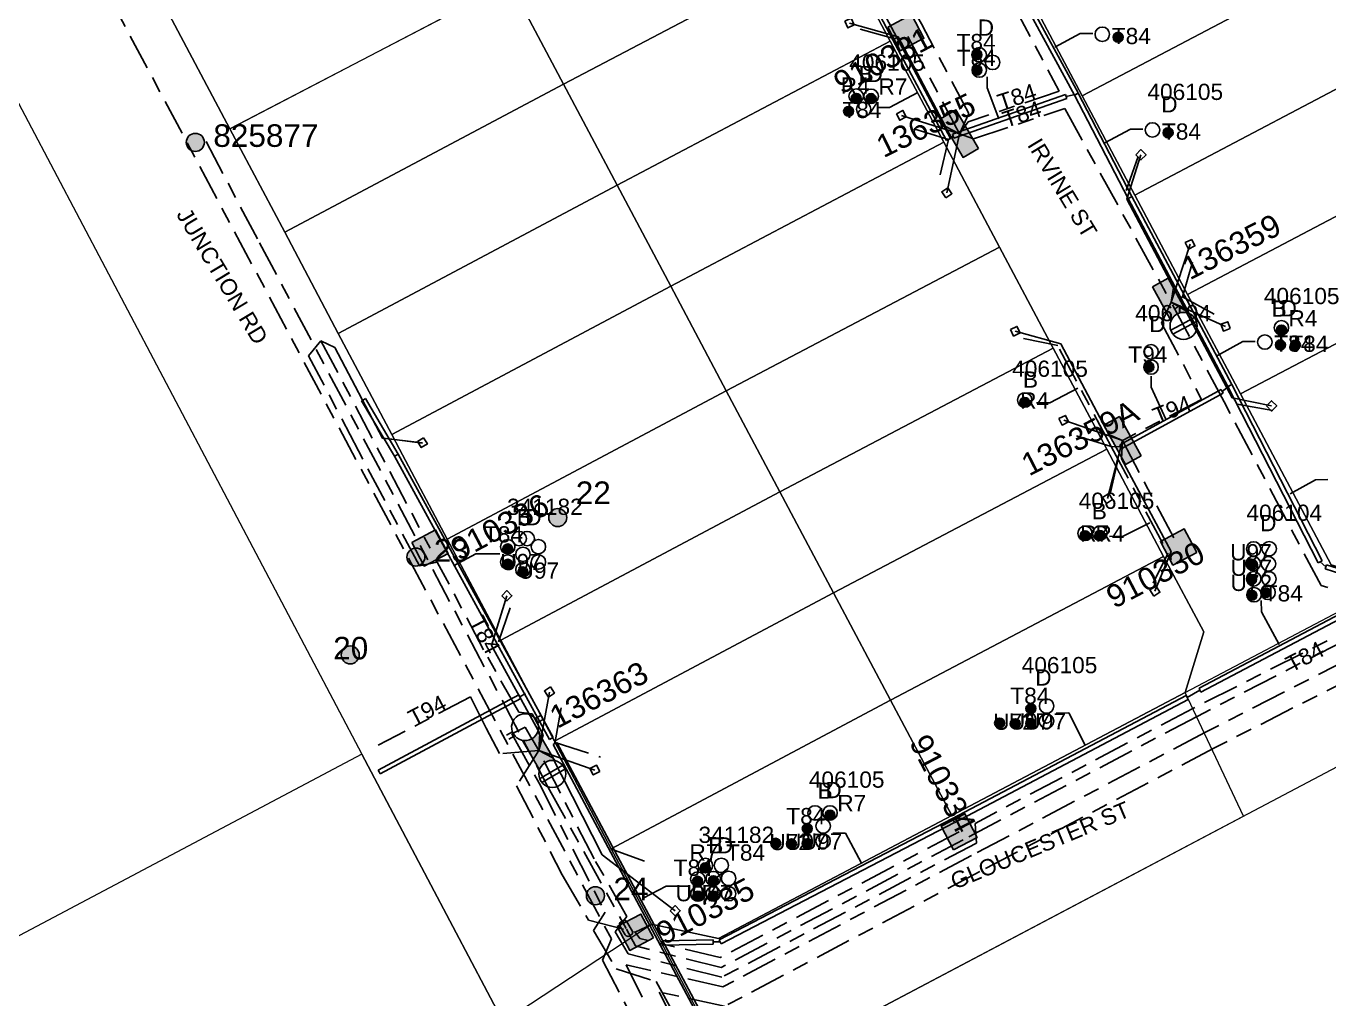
# Model space of a CAD drawing. Header units: metres. Extents: x 303173 to 305738, y 6269065 to 6269981.
# Drawn here: x 303314.6 to 303459, y 6269384 to 6269491.8 of the extents above; entities that cross this region are included whole.
import ezdxf
from ezdxf.enums import TextEntityAlignment as Align

# ---------------------------------------------------------------- set-up
doc = ezdxf.new("R2010")
doc.units = ezdxf.units.M
doc.linetypes.add('Cable Exist UG', pattern=[8.2, 4, -1.2, 1.8, -1.2])
doc.layers.add('Cadastre Land Parcels_SP_EXT', color=7, linetype='Continuous', lineweight=5, transparency=0.7)
doc.layers.add('Cadastre Roads_SP_EXT', color=7, linetype='Continuous', lineweight=5, transparency=0.7)
for name, color, linetype in [('Duct_SP_EXT', 7, 'Continuous'), ('Equip_HV_EXT', 7, 'Continuous'), ('Equip_LV_EXT', 7, 'Continuous'), ('Mains_HV_EXT', 7, 'Continuous'), ('Mains_LV_EXT', 7, 'Continuous'), ('Mains_LV_SL_EXT', 7, 'Continuous'), ('Services_SP_EXT', 7, 'Continuous'), ('SupportsOH_SP_TR_HV_LV_SL_EXT', 7, 'Continuous'), ('SupportsUG_SP_LV_EXT', 7, 'Continuous'), ('SupportsUG_SP_LV_SL_EXT', 7, 'Continuous'), ('Trench_SP_EXT', 7, 'Continuous')]:
    doc.layers.add(name, color=color, linetype=linetype)
doc.layers.add('Features_HIDE', color=7, linetype='Continuous', plot=False)
doc.styles.add('COLUMN_LABEL', font='arial.ttf')
doc.styles.add('iecARIAL', font='arial.ttf', dxfattribs={"height": 2})
doc.styles.add('POLE_LABEL', font='arial.ttf')
doc.styles.get("Standard").update_dxf_attribs({"font": 'arial.ttf'})

# ---------------------------------------------------------------- blocks, each defined once
blk = doc.blocks.new('COLUMN_EXT')
blk.add_hatch(color=256).paths.add_polyline_path([(-1.49, 1.48), (-1.49, -1.49), (1.48, -1.49), (1.48, 1.48)])
blk.add_lwpolyline([(-1.49, -1.49), (1.48, -1.49), (1.48, 1.48), (-1.49, 1.48)], close=True)
for tag, height, style, flags, p in [('ASSET_NUM', 2.5, 'COLUMN_LABEL', 8, (2, 2)), ('STRUCTURE_PLANT_NUMBER', 0.2, 'POLE_LABEL', 9, (1.81, 0.03)), ('STREET_CODE', 0.2, 'COLUMN_LABEL', 9, (1.81, -0.2))]:
    blk.add_attdef(tag, text='', height=height, dxfattribs=dict(style=style, flags=flags)).set_placement(p, align=Align.MIDDLE_LEFT)
at = {"flags": 9}
for tag, p in [('COLUMN_TYPE', (1.81, -0.4)), ('OWNED_BY', (1.81, -0.6)), ('STATE', (1.81, -0.8)), ('USAGE', (1.81, -1)), ('LEGEND', (1.81, -1.2)), ('LOCATION', (1.81, -1.4)), ('STREETNAME', (1.81, -1.6)), ('SUBURB', (1.81, -1.8)), ('NOTES', (1.81, -2))]:
    blk.add_attdef(tag, text='', height=0.2, dxfattribs=at).set_placement(p, align=Align.MIDDLE_LEFT)
at = {"flags": 1}
blk.add_attdef('Z', (1.81, -2.35), '', height=0.2, dxfattribs=at)
blk = doc.blocks.new('PILLAR_EXT')
blk.add_hatch(color=256).paths.add_polyline_path([(-2.475, 0.99), (-2.475, -0.99), (2.475, -0.99), (2.475, 0.99)])
blk.add_lwpolyline([(-2.475, -0.99), (2.475, -0.99), (2.475, 0.99), (-2.475, 0.99)], close=True)
at = {"style": 'iecARIAL', "flags": 8}
blk.add_attdef('ASSET_NUM', (1.5, 3.5), '', height=2.5, dxfattribs=at)
for tag, p, flags in [('OWNED_BY', (0, -0.2), 9), ('STATE', (0, -0.4), 9), ('SUPPORT_TYPE', (0, -0.6), 9), ('USAGE', (0, -0.8), 9), ('LEGEND', (0, -1), 9), ('LOCATION', (0, -1.2), 9), ('NOTES', (0, -1.4), 9), ('PARENT', (0, -1.6), 9), ('STREETNAME', (0, -1.8), 9), ('SUBURB', (0, -2), 1)]:
    blk.add_attdef(tag, p, '', height=0.2, dxfattribs=dict(flags=flags))
blk = doc.blocks.new('DUCT_EXT')
blk.add_circle((0, 0.8), 0.8)
at = {"flags": 1}
blk.add_attdef('Z', (0, 0), '', height=0.2, dxfattribs=at)
at = {"flags": 9}
for tag, p in [('DUCT_CODE', (0, 0)), ('XSECT_TYPE', (0, -0.2)), ('STATE', (0, -0.6)), ('FB_REFERENCE', (0, -0.4)), ('NOTES', (0, -0.8))]:
    blk.add_attdef(tag, text='', height=0.2, dxfattribs=at).set_placement(p, align=Align.MIDDLE_LEFT)
blk = doc.blocks.new('CCP_EXT')
at = {"flags": 9}
for tag, p in [('LEGEND', (0, -1.4)), ('STATE', (0, -1.8)), ('LIFE_SUPPORT', (0, -1.6)), ('NOTES', (0, -2))]:
    blk.add_attdef(tag, text='', height=0.2, dxfattribs=at).set_placement(p, align=Align.MIDDLE_LEFT)
blk.add_wipeout([(0, 0.57), (0.57, 0), (0, -0.57), (-0.57, 0)])
blk.add_lwpolyline([(-0.57, 0), (0, 0.57), (0.57, 0), (0, -0.57), (-0.57, 0)])
at = {"flags": 1}
blk.add_attdef('Z', (0, 0), '', height=0.2, dxfattribs=at)
at = {"flags": 9}
for tag, p in [('CCP_TYPE', (0, 0)), ('CONSTRUCTED_VOLTAGE', (0, -0.2)), ('OPERATING_VOLTAGE', (0, -0.6)), ('ORIENTATION', (0, -0.8)), ('OWNED_BY', (0, -1)), ('NO_PHASES', (0, -0.4)), ('USAGE', (0, -1.2))]:
    blk.add_attdef(tag, text='', height=0.2, dxfattribs=at).set_placement(p, align=Align.MIDDLE_LEFT)
blk = doc.blocks.new('HV_STJ_EXT')
h = blk.add_hatch(color=256)
edge = h.paths.add_edge_path()
edge.add_ellipse((-0.59, 0.13), major_axis=(0.226, 0.226), ratio=1, start_angle=45, end_angle=135)
edge.add_line((-0.91, 0.13), (-0.91, -0.13))
edge.add_ellipse((-0.59, -0.13), major_axis=(0.226, 0.226), ratio=1, start_angle=135, end_angle=225)
edge.add_line((-0.59, -0.45), (0.59, -0.45))
edge.add_ellipse((0.59, -0.13), major_axis=(-0.226, 0.226), ratio=1, start_angle=135, end_angle=225)
edge.add_line((0.91, -0.13), (0.91, 0.13))
edge.add_ellipse((0.59, 0.13), major_axis=(-0.226, 0.226), ratio=1, start_angle=225, end_angle=315)
edge.add_line((0.59, 0.45), (-0.59, 0.45))
blk.add_lwpolyline([(-0.91, 0.13), (-0.91, -0.13, 0.414214), (-0.59, -0.45), (0.59, -0.45, 0.414214), (0.91, -0.13), (0.91, 0.13, 0.414214), (0.59, 0.45), (-0.59, 0.45, 0.414214)], format="xyb", close=True)
for tag, flags, p in [('ORIENTATION', 9, (1.5, 0)), ('Z', 1, (1.5, -0.8)), ('USAGE', 9, (1.5, -0.2)), ('LEGEND', 9, (1.5, -0.4)), ('NOTES', 9, (1.5, -0.6))]:
    blk.add_attdef(tag, text='', height=0.2, dxfattribs=dict(flags=flags)).set_placement(p, align=Align.MIDDLE_LEFT)
blk = doc.blocks.new('LV_UG_LINKS_CLOSED_EXT')
blk.add_wipeout([(-1.06, 1.06), (-1.18, 0.92), (-1.29, 0.76), (-1.37, 0.59), (-1.43, 0.42), (-1.48, 0.23), (-1.49, 0.05), (-1.49, -0.14), (-1.46, -0.33), (-1.41, -0.51), (-1.33, -0.68), (-1.24, -0.84), (-1.12, -0.99), (-0.99, -1.12), (-0.84, -1.24), (-0.68, -1.33), (-0.51, -1.41), (-0.33, -1.46), (-0.14, -1.49), (0.05, -1.49), (0.23, -1.48), (0.42, -1.43), (0.59, -1.37), (0.76, -1.29), (0.92, -1.18), (1.06, -1.06), (1.18, -0.92), (1.29, -0.76), (1.37, -0.59), (1.43, -0.42), (1.48, -0.23), (1.49, -0.05), (1.49, 0.14), (1.46, 0.33), (1.41, 0.51), (1.33, 0.68), (1.24, 0.84), (1.12, 0.99), (0.99, 1.12), (0.84, 1.24), (0.68, 1.33), (0.51, 1.41), (0.33, 1.46), (0.14, 1.49), (-0.05, 1.49), (-0.23, 1.48), (-0.42, 1.43), (-0.59, 1.37), (-0.76, 1.29), (-0.92, 1.18)])
for p, q in [((-0.25, -1.48), (-0.25, 1.48)), ((0.25, -1.48), (0.25, 1.48))]:
    blk.add_line(p, q)
blk.add_circle((0, 0), 1.5)
at = {"flags": 9}
for tag, p in [('ACTUAL_STATUS', (0, 0)), ('CONSTRUCTED_VOLTAGE', (0, -0.2)), ('OPERATING_VOLTAGE', (0, -0.6)), ('ORIENTATION', (0, -0.8)), ('STATE', (0, -1)), ('SWITCH_TYPE', (0, -1.2)), ('NO_PHASES', (0, -0.4)), ('USAGE', (0, -1.4)), ('NOTES', (0, -1.6))]:
    blk.add_attdef(tag, text='', height=0.2, dxfattribs=at).set_placement(p, align=Align.MIDDLE_LEFT)
at = {"flags": 1}
blk.add_attdef('Z', (0, 0), '', height=0.2, dxfattribs=at)
blk = doc.blocks.new('LV_UG_LINKS_OPEN_EXT')
for p, q in [((-0.25, 1.47), (-0.25, 2.22)), ((0.25, 1.47), (0.25, 2.22)), ((-0.25, -1.47), (-0.25, -2.22)), ((0.25, -1.47), (0.25, -2.22))]:
    blk.add_line(p, q)
at = {"flags": 9}
for tag, p in [('ACTUAL_STATUS', (0, 0)), ('CONSTRUCTED_VOLTAGE', (0, -0.2)), ('OPERATING_VOLTAGE', (0, -0.6)), ('ORIENTATION', (0, -0.8)), ('STATE', (0, -1)), ('SWITCH_TYPE', (0, -1.2)), ('NO_PHASES', (0, -0.4)), ('USAGE', (0, -1.4)), ('NOTES', (0, -1.6))]:
    blk.add_attdef(tag, text='', height=0.2, dxfattribs=at).set_placement(p, align=Align.MIDDLE_LEFT)
at = {"flags": 1}
blk.add_attdef('Z', (0, 0), '', height=0.2, dxfattribs=at)
blk.add_wipeout([(-0.25, 1.47), (-0.43, 1.43), (-0.61, 1.36), (-0.77, 1.28), (-0.93, 1.17), (-1.07, 1.05), (-1.19, 0.9), (-1.29, 0.75), (-1.38, 0.58), (-1.44, 0.4), (-1.48, 0.22), (-1.49, 0.03), (-1.49, -0.16), (-1.45, -0.34), (-1.4, -0.52), (-1.32, -0.69), (-1.23, -0.85), (-1.11, -1), (-0.98, -1.13), (-0.83, -1.24), (-0.66, -1.34), (-0.49, -1.41), (-0.31, -1.46), (-0.13, -1.49), (0.06, -1.49), (0.25, -1.47), (0.43, -1.43), (0.61, -1.36), (0.77, -1.28), (0.93, -1.17), (1.07, -1.05), (1.19, -0.9), (1.29, -0.75), (1.38, -0.58), (1.44, -0.4), (1.48, -0.22), (1.49, -0.03), (1.49, 0.16), (1.45, 0.34), (1.4, 0.52), (1.32, 0.69), (1.23, 0.85), (1.11, 1), (0.98, 1.13), (0.83, 1.24), (0.66, 1.34), (0.49, 1.41), (0.31, 1.46), (0.13, 1.49), (-0.06, 1.49)])
blk.add_lwpolyline([(0, -1.49, 1), (0, 1.49, 1)], format="xyb", close=True)
blk = doc.blocks.new('CABLE_LARGE_EXT')
h = blk.add_hatch(color=256)
edge = h.paths.add_edge_path()
edge.add_arc((0, 0.55), 0.55, 0, 360)
blk.add_circle((0, 0.55), 0.55)
at = {"flags": 1}
blk.add_attdef('Z', (0, 0), '', height=0.2, dxfattribs=at)
at = {"flags": 9}
for tag, p in [('COND_CODE', (0, 0)), ('STATE', (0, -0.4)), ('XSECT_SIZE', (0, -0.6)), ('FB_REFERENCE', (0, -0.2)), ('NOTES', (0, -0.8))]:
    blk.add_attdef(tag, text='', height=0.2, dxfattribs=at).set_placement(p, align=Align.MIDDLE_LEFT)
blk = doc.blocks.new('POLE_EXT')
blk.add_hatch(color=256).paths.add_polyline_path([(-1, 0, 1), (1, 0, 1)])
blk.add_lwpolyline([(-1, 0, 1), (1, 0, 1)], format="xyb", close=True)
for tag, height, flags, p in [('pNumber', 2.5, 8, (-17.84, 2.07)), ('OWNED_BY', 0.2, 9, (1.35, -0.4)), ('SPECIAL_USE', 0.2, 9, (1.35, -0.8)), ('STATE', 0.2, 9, (1.35, -1)), ('cLV', 0.2, 9, (1.35, -1.4)), ('PARENT', 0.2, 9, (1.35, -0.6)), ('USAGE', 0.2, 9, (1.35, -1.2)), ('hDepth', 0.2, 9, (1.35, -1.6)), ('hDia', 0.2, 9, (1.35, -1.8)), ('cHV', 0.2, 9, (1.35, -2)), ('LBRACKET', 0.2, 9, (1.35, -2.2)), ('LExisting', 0.2, 9, (1.35, -2.4)), ('LANTNUMBER', 0.2, 9, (1.35, -2.6)), ('LOther', 0.2, 9, (1.35, -2.8)), ('cLinedev', 0.2, 9, (1.35, -3.4)), ('pExisting', 0.2, 9, (1.35, -3.8)), ('pFooting', 0.2, 9, (1.35, -4.4)), ('LRemove', 0.2, 9, (1.35, -3)), ('LEGEND', 0.2, 9, (1.35, -3.2)), ('LOCATION', 0.2, 9, (1.35, -3.6)), ('PFNUMBER', 0.2, 9, (1.35, -4)), ('NEWPFNUMBER', 0.2, 9, (1.35, -4.2)), ('pNew', 0.2, 9, (1.35, -4.6)), ('pRelocate', 0.2, 9, (1.35, -5)), ('pRemove', 0.2, 9, (1.35, -5.2)), ('pReplace', 0.2, 9, (1.35, -5.4)), ('pStay', 0.2, 9, (1.35, -5.6)), ('pType', 0.2, 9, (1.35, -5.8)), ('cspan', 0.2, 9, (1.35, -6)), ('STREETNAME', 0.2, 9, (1.35, -6.2)), ('SUBURB', 0.2, 9, (1.35, -6.4)), ('OPERATED_BY', 0.2, 9, (1.36, -7.01)), ('NOTES', 0.2, 9, (1.35, -6.6)), ('MAINTAINED_BY', 0.2, 9, (1.36, -6.81))]:
    blk.add_attdef(tag, text='', height=height, dxfattribs=dict(flags=flags)).set_placement(p, align=Align.MIDDLE_LEFT)
at = {"style": 'POLE_LABEL'}
for tag, height, flags, p in [('ASSET_NUM', 2.5, 8, (2, 2)), ('STRUCTURE_PLANT_NUMBER', 0.2, 9, (1.35, 0.03)), ('STREET_CODE', 0.2, 9, (1.35, -0.2))]:
    blk.add_attdef(tag, text='', height=height, dxfattribs=dict(at, flags=flags)).set_placement(p, align=Align.MIDDLE_LEFT)
at = {"flags": 1}
blk.add_attdef('Z', (1.35, -7.33), '', height=0.2, dxfattribs=at)

msp = doc.modelspace()

# ---------------------------------------------------------------- linework, layer by layer
at = {"layer": 'Cadastre Land Parcels_SP_EXT', "linetype": 'Continuous'}
for points in [[(303376.03, 6269500.71), (303357.28, 6269535.79), (303318.58, 6269515.47), (303337.2, 6269480.41), (303376.03, 6269500.71)], [(303404.47, 6269501.31), (303398.52, 6269512.52), (303376.03, 6269500.71), (303368.22, 6269496.62), (303374.18, 6269485.37), (303404.47, 6269501.31)], [(303462.84, 6269500.5), (303457, 6269511.52), (303425.83, 6269495.11), (303431.68, 6269484.09), (303462.84, 6269500.5)], [(303410.41, 6269490.12), (303404.47, 6269501.31), (303374.18, 6269485.37), (303380.13, 6269474.18), (303410.41, 6269490.12)], [(303468.69, 6269489.48), (303462.84, 6269500.5), (303431.68, 6269484.09), (303437.53, 6269473.07), (303468.69, 6269489.48)], [(303374.18, 6269485.37), (303368.22, 6269496.62), (303337.2, 6269480.41), (303343.27, 6269468.95), (303374.18, 6269485.37)], [(303416.35, 6269478.93), (303410.41, 6269490.12), (303380.13, 6269474.18), (303386.07, 6269462.99), (303416.35, 6269478.93)], [(303474.54, 6269478.47), (303468.69, 6269489.48), (303437.53, 6269473.07), (303443.38, 6269462.06), (303474.54, 6269478.47)], [(303380.13, 6269474.18), (303374.18, 6269485.37), (303343.27, 6269468.95), (303349.2, 6269457.75), (303380.13, 6269474.18)], [(303422.52, 6269467.31), (303416.35, 6269478.93), (303386.07, 6269462.99), (303392.23, 6269451.36), (303422.52, 6269467.31)], [(303463.31, 6269458.45), (303474.7, 6269464.45), (303480.39, 6269467.45), (303474.54, 6269478.47), (303443.38, 6269462.06), (303449.23, 6269451.04), (303463.31, 6269458.45)], [(303386.07, 6269462.99), (303380.13, 6269474.18), (303349.2, 6269457.75), (303355.13, 6269446.55), (303386.07, 6269462.99)], [(303428.46, 6269456.11), (303422.52, 6269467.31), (303392.23, 6269451.36), (303398.18, 6269440.17), (303428.46, 6269456.11)], [(303392.23, 6269451.36), (303386.07, 6269462.99), (303355.13, 6269446.55), (303356, 6269444.92), (303361.3, 6269434.92), (303392.23, 6269451.36)], [(303475.71, 6269435.1), (303463.31, 6269458.45), (303449.23, 6269451.04), (303459.29, 6269432.09), (303466.05, 6269430.01), (303475.71, 6269435.1)], [(303434.41, 6269444.92), (303428.46, 6269456.11), (303398.18, 6269440.17), (303404.12, 6269428.97), (303434.41, 6269444.92)], [(303398.18, 6269440.17), (303392.23, 6269451.36), (303361.3, 6269434.92), (303367.24, 6269423.72), (303398.18, 6269440.17)], [(303440.72, 6269433.02), (303434.41, 6269444.92), (303404.12, 6269428.97), (303410.44, 6269417.08), (303440.72, 6269433.02)], [(303404.12, 6269428.97), (303398.18, 6269440.17), (303367.24, 6269423.72), (303373.17, 6269412.53), (303404.12, 6269428.97)], [(303443.09, 6269417.92), (303445.17, 6269424.65), (303440.72, 6269433.02), (303410.44, 6269417.08), (303417.22, 6269404.3), (303443.09, 6269417.92)], [(303410.44, 6269417.08), (303404.12, 6269428.97), (303373.17, 6269412.53), (303374.62, 6269409.8), (303379.48, 6269400.62), (303410.44, 6269417.08)], [(303514.71, 6269362.5), (303483.05, 6269421.89), (303393.33, 6269374.52), (303411.63, 6269339.98), (303437.97, 6269322.4), (303514.71, 6269362.5)], [(303417.22, 6269404.3), (303410.44, 6269417.08), (303379.48, 6269400.62), (303383.92, 6269392.25), (303391.35, 6269390.67), (303417.22, 6269404.3)], [(303210.63, 6269243.6), (303243.04, 6269260.72), (303315.01, 6269298.85), (303390.1, 6269338.61), (303351.81, 6269411.1), (303172.69, 6269316.26), (303180.37, 6269301.52), (303210.63, 6269243.6)]]:
    msp.add_lwpolyline(points, close=True, dxfattribs=at)
at = {"layer": 'Duct_SP_EXT'}
for p, q in [((303425.09, 6269494.72), (303430.83, 6269484.17)), ((303425.51, 6269494.95), (303431.25, 6269484.4)), ((303410.71, 6269490.3), (303410.92, 6269490.41)), ((303410.71, 6269490.3), (303410.92, 6269490.41)), ((303411.14, 6269490.53), (303410.92, 6269490.41)), ((303411.14, 6269490.53), (303410.92, 6269490.41)), ((303431.25, 6269484.4), (303431.04, 6269484.28)), ((303431.25, 6269484.39), (303431.04, 6269484.28)), ((303417.3, 6269479.84), (303429.84, 6269484.22)), ((303417.46, 6269479.39), (303430, 6269483.77)), ((303429.84, 6269484.22), (303429.92, 6269483.99)), ((303430, 6269483.77), (303429.92, 6269483.99)), ((303430.83, 6269484.17), (303431.04, 6269484.28)), ((303430.83, 6269484.17), (303431.04, 6269484.28)), ((303430.83, 6269484.17), (303436.78, 6269472.7)), ((303416.65, 6269479.11), (303416.86, 6269479.22)), ((303417.07, 6269479.34), (303416.86, 6269479.22)), ((303417.3, 6269479.84), (303417.38, 6269479.61)), ((303417.46, 6269479.39), (303417.38, 6269479.61)), ((303436.78, 6269472.7), (303436.99, 6269472.81)), ((303437.2, 6269472.92), (303436.99, 6269472.81)), ((303442.61, 6269461.7), (303442.82, 6269461.81)), ((303442.61, 6269461.7), (303442.82, 6269461.81)), ((303443.03, 6269461.93), (303442.82, 6269461.81)), ((303443.03, 6269461.93), (303442.82, 6269461.81)), ((303435.85, 6269445.39), (303447.08, 6269451.54)), ((303447.08, 6269451.54), (303447.2, 6269451.32)), ((303447.31, 6269451.11), (303447.2, 6269451.32)), ((303447.85, 6269451.85), (303448.06, 6269451.97)), ((303447.85, 6269451.86), (303448.06, 6269451.97)), ((303448.27, 6269452.08), (303448.06, 6269451.97)), ((303448.27, 6269452.07), (303448.06, 6269451.97)), ((303351.79, 6269450.27), (303352, 6269450.39)), ((303355.44, 6269444.13), (303351.79, 6269450.27)), ((303352.21, 6269450.52), (303352, 6269450.39)), ((303355.86, 6269444.37), (303352.21, 6269450.52)), ((303436.08, 6269444.97), (303447.31, 6269451.11)), ((303435.85, 6269445.39), (303435.96, 6269445.18)), ((303355.44, 6269444.13), (303355.65, 6269444.25)), ((303355.86, 6269444.37), (303355.65, 6269444.25)), ((303436.08, 6269444.97), (303435.96, 6269445.18)), ((303457.87, 6269432.31), (303458.09, 6269432.42)), ((303458.3, 6269432.53), (303458.09, 6269432.42)), ((303458.63, 6269431.63), (303458.7, 6269431.86)), ((303458.63, 6269431.63), (303465.01, 6269429.62)), ((303458.77, 6269432.09), (303458.7, 6269431.86)), ((303458.77, 6269432.09), (303465.16, 6269430.08)), ((303444.64, 6269418.41), (303463.6, 6269428.41)), ((303444.86, 6269417.98), (303463.82, 6269427.99)), ((303444.64, 6269418.41), (303444.75, 6269418.19)), ((303444.86, 6269417.98), (303444.75, 6269418.19)), ((303369.23, 6269417.68), (303369.34, 6269417.47)), ((303369.45, 6269417.26), (303369.34, 6269417.47)), ((303443.22, 6269417.6), (303417.32, 6269403.95)), ((303443.45, 6269417.17), (303417.55, 6269403.53)), ((303443.22, 6269417.6), (303443.34, 6269417.39)), ((303443.45, 6269417.17), (303443.34, 6269417.39)), ((303353.63, 6269409.34), (303353.75, 6269409.13)), ((303353.86, 6269408.92), (303353.75, 6269409.13)), ((303417.32, 6269403.96), (303391.45, 6269390.5)), ((303417.54, 6269403.53), (303391.67, 6269390.07)), ((303417.32, 6269403.96), (303417.43, 6269403.74)), ((303417.32, 6269403.95), (303417.43, 6269403.74)), ((303417.55, 6269403.53), (303417.43, 6269403.74)), ((303417.54, 6269403.53), (303417.43, 6269403.74)), ((303390.76, 6269390.53), (303385.12, 6269390.42)), ((303390.76, 6269390.53), (303390.77, 6269390.29)), ((303391.45, 6269390.5), (303391.56, 6269390.29)), ((303385.12, 6269390.42), (303385.13, 6269390.18)), ((303385.13, 6269389.94), (303385.13, 6269390.18)), ((303390.77, 6269390.05), (303385.13, 6269389.94)), ((303390.77, 6269390.05), (303390.77, 6269390.29)), ((303391.67, 6269390.07), (303391.56, 6269390.29))]:
    msp.add_line(p, q, dxfattribs=at)
for points in [[(303432.86, 6269490.98), (303431.47, 6269490.97), (303428.64, 6269489.46)], [(303421.16, 6269486.18), (303421.16, 6269484.97), (303422.44, 6269481.51)], [(303408.93, 6269482.79), (303410.33, 6269482.8), (303413.47, 6269484.45)], [(303438.42, 6269480.38), (303437.03, 6269480.37), (303434.2, 6269478.86)], [(303450.88, 6269456.85), (303449.5, 6269456.84), (303446.69, 6269455.31)], [(303439.35, 6269452.99), (303439.35, 6269451.79), (303440.98, 6269448.23)], [(303426.63, 6269450.04), (303428.1, 6269450.05), (303431.22, 6269451.68)], [(303458.93, 6269441.56), (303457.55, 6269441.52), (303454.76, 6269439.96)], [(303434.72, 6269435.23), (303436.24, 6269435.25), (303439.2, 6269436.76)], [(303367.11, 6269433.3), (303364.46, 6269433.3), (303361.99, 6269431.98)], [(303451.55, 6269428.15), (303451.58, 6269426.87), (303453.53, 6269423.26)], [(303428.8, 6269415.66), (303430.2, 6269415.68), (303431.98, 6269412.17)], [(303404.03, 6269402.35), (303405.44, 6269402.35), (303407.22, 6269399.02)], [(303392.28, 6269398.35), (303391.23, 6269397.45)], [(303388, 6269396.47), (303385.56, 6269396.46), (303383.03, 6269395.14)]]:
    msp.add_lwpolyline(points, dxfattribs=at)
at = {"layer": 'Mains_LV_EXT', "linetype": 'Cable Exist UG'}
msp.add_lwpolyline([(303418.21, 6269505.23), (303424.05, 6269494.21), (303424.05, 6269494.21), (303429.12, 6269484.58), (303419.03, 6269481.19), (303418.09, 6269479.88)], dxfattribs=at)
at = {"layer": 'Mains_LV_SL_EXT', "linetype": 'Cable Exist UG'}
msp.add_lwpolyline([(303436.15, 6269445.87), (303442.37, 6269434.07)], dxfattribs=at)
at = {"layer": 'Trench_SP_EXT', "linetype": 'Cable Exist UG'}
for points in [[(303429.92, 6269483.99), (303431.04, 6269484.28)], [(303417.38, 6269479.61), (303416.86, 6269479.22)], [(303447.2, 6269451.32), (303448.06, 6269451.97)], [(303434.9, 6269445.22), (303430.23, 6269446.65)], [(303435.96, 6269445.18), (303434.9, 6269445.22)], [(303458.09, 6269432.42), (303458.7, 6269431.86)], [(303443.34, 6269417.39), (303444.75, 6269418.19)], [(303369.34, 6269417.47), (303369.98, 6269417.83)], [(303379.4, 6269400.59), (303383.95, 6269398.96)], [(303382.14, 6269391.36), (303383.95, 6269392.22)], [(303391.56, 6269390.29), (303390.77, 6269390.29)]]:
    msp.add_lwpolyline(points, dxfattribs=at)

# ---------------------------------------------------------------- block references
at = {"layer": 'Duct_SP_EXT'}
for name, p in [('DUCT_EXT', (303433.92, 6269490.1)), ('CABLE_LARGE_EXT', (303435.67, 6269490.02)), ('DUCT_EXT', (303406.63, 6269483.24)), ('DUCT_EXT', (303408.29, 6269483.23)), ('CABLE_LARGE_EXT', (303406.63, 6269483.24)), ('DUCT_EXT', (303407.46, 6269481.79)), ('CABLE_LARGE_EXT', (303408.29, 6269483.23)), ('CABLE_LARGE_EXT', (303405.79, 6269481.81)), ('DUCT_EXT', (303439.48, 6269479.5)), ('CABLE_LARGE_EXT', (303441.22, 6269479.43)), ('DUCT_EXT', (303453.78, 6269457.57)), ('CABLE_LARGE_EXT', (303453.78, 6269457.57)), ('DUCT_EXT', (303451.94, 6269455.98)), ('CABLE_LARGE_EXT', (303453.67, 6269455.92)), ('CABLE_LARGE_EXT', (303455.33, 6269455.91)), ('DUCT_EXT', (303425.32, 6269449.55)), ('CABLE_LARGE_EXT', (303425.32, 6269449.55)), ('DUCT_EXT', (303369.26, 6269434.2)), ('DUCT_EXT', (303370.15, 6269434.2)), ('DUCT_EXT', (303432, 6269434.77)), ('CABLE_LARGE_EXT', (303432, 6269434.77)), ('DUCT_EXT', (303433.64, 6269434.79)), ('CABLE_LARGE_EXT', (303433.64, 6269434.79)), ('DUCT_EXT', (303368, 6269433.3)), ('CABLE_LARGE_EXT', (303368, 6269433.3)), ('DUCT_EXT', (303369.68, 6269432.45)), ('DUCT_EXT', (303371.4, 6269433.3)), ('DUCT_EXT', (303450.7, 6269433.05)), ('DUCT_EXT', (303452.42, 6269433.07)), ('DUCT_EXT', (303368, 6269431.6)), ('CABLE_LARGE_EXT', (303368, 6269431.6)), ('DUCT_EXT', (303371.4, 6269431.6)), ('DUCT_EXT', (303369.68, 6269430.75)), ('CABLE_LARGE_EXT', (303369.68, 6269430.75)), ('CABLE_LARGE_EXT', (303426, 6269415.61)), ('DUCT_EXT', (303427.74, 6269415.63)), ('CABLE_LARGE_EXT', (303422.53, 6269413.99)), ('CABLE_LARGE_EXT', (303424.26, 6269413.93)), ('CABLE_LARGE_EXT', (303425.99, 6269413.95)), ('DUCT_EXT', (303427.73, 6269413.96)), ('DUCT_EXT', (303402.07, 6269403.78)), ('DUCT_EXT', (303403.73, 6269403.79)), ('DUCT_EXT', (303402.97, 6269402.33)), ('CABLE_LARGE_EXT', (303403.73, 6269403.79)), ('CABLE_LARGE_EXT', (303401.21, 6269402.3)), ('DUCT_EXT', (303402.96, 6269400.67)), ('CABLE_LARGE_EXT', (303397.71, 6269400.67)), ('CABLE_LARGE_EXT', (303399.45, 6269400.6)), ('CABLE_LARGE_EXT', (303401.19, 6269400.63)), ('DUCT_EXT', (303389.91, 6269397.96)), ('DUCT_EXT', (303391.68, 6269397.97)), ('DUCT_EXT', (303389.07, 6269396.46)), ('CABLE_LARGE_EXT', (303389.91, 6269397.96)), ('DUCT_EXT', (303390.78, 6269396.5)), ('DUCT_EXT', (303392.49, 6269396.53)), ('DUCT_EXT', (303389.08, 6269394.8)), ('CABLE_LARGE_EXT', (303389.05, 6269396.46)), ('DUCT_EXT', (303390.78, 6269394.81)), ('CABLE_LARGE_EXT', (303390.8, 6269396.53)), ('DUCT_EXT', (303392.49, 6269394.83)), ('CABLE_LARGE_EXT', (303389.08, 6269394.8)), ('CABLE_LARGE_EXT', (303390.78, 6269394.81))]:
    msp.add_blockref(name, p, dxfattribs=at)
for name, p, rotation in [('DUCT_EXT', (303419.47, 6269488.63), 269.9677887860276), ('CABLE_LARGE_EXT', (303419.47, 6269488.63), 269.8191414589851), ('DUCT_EXT', (303419.48, 6269486.93), 269.9677887860276), ('CABLE_LARGE_EXT', (303419.48, 6269486.93), 269.8191414589851), ('DUCT_EXT', (303420.96, 6269487.79), 269.9677887860276), ('DUCT_EXT', (303438.52, 6269455.7), 269.9677887860276), ('DUCT_EXT', (303438.53, 6269454.01), 269.9677887860276), ('CABLE_LARGE_EXT', (303438.53, 6269454.01), 269.8191414589851), ('DUCT_EXT', (303449.85, 6269432.23), 269.9677887860276), ('CABLE_LARGE_EXT', (303449.88, 6269432.18), 269.8191414589851), ('DUCT_EXT', (303451.54, 6269432.2), 269.9677887860276), ('DUCT_EXT', (303449.91, 6269430.54), 269.9677887860276), ('CABLE_LARGE_EXT', (303449.92, 6269430.47), 269.8191414589851), ('DUCT_EXT', (303451.6, 6269430.53), 269.9677887860276), ('DUCT_EXT', (303449.94, 6269428.77), 269.9677887860276), ('CABLE_LARGE_EXT', (303451.48, 6269429), 269.8191414589851), ('DUCT_EXT', (303451.5, 6269429.03), 269.9677887860276), ('CABLE_LARGE_EXT', (303449.95, 6269428.71), 269.8191414589851)]:
    msp.add_blockref(name, p, dxfattribs=dict(at, rotation=rotation))
at = {"layer": 'Equip_HV_EXT', "rotation": 300.2773316854775}
msp.add_blockref('HV_STJ_EXT', (303381.12, 6269391.79), dxfattribs=at)
at = {"layer": 'SupportsOH_SP_TR_HV_LV_SL_EXT'}
ref = msp.add_blockref('POLE_EXT', (303333.36, 6269478.92), dxfattribs=at)
ref.add_attrib('ASSET_NUM', '825877', dxfattribs={"layer": '0', "height": 2.5, "style": 'POLE_LABEL'}).set_placement((303335.36, 6269479.67), align=Align.MIDDLE_LEFT)
ref = msp.add_blockref('POLE_EXT', (303373.54, 6269437.33), dxfattribs=at)
ref.add_attrib('ASSET_NUM', '22', dxfattribs={"layer": '0', "height": 2.5, "style": 'POLE_LABEL'}).set_placement((303375.54, 6269438.08), align=Align.BOTTOM_LEFT)
ref = msp.add_blockref('POLE_EXT', (303357.81, 6269432.94), dxfattribs=at)
ref.add_attrib('ASSET_NUM', '23', dxfattribs={"layer": '0', "height": 2.5, "rotation": 359.9901, "style": 'POLE_LABEL'}).set_placement((303359.81, 6269433.69), align=Align.MIDDLE_LEFT)
ref = msp.add_blockref('POLE_EXT', (303350.53, 6269422.1), dxfattribs=at)
ref.add_attrib('ASSET_NUM', '20', dxfattribs={"layer": '0', "height": 2.5, "rotation": 359.9603, "style": 'POLE_LABEL'}).set_placement((303352.53, 6269422.85), align=Align.MIDDLE_RIGHT)
ref = msp.add_blockref('POLE_EXT', (303377.72, 6269395.41), dxfattribs=at)
ref.add_attrib('ASSET_NUM', '24', dxfattribs={"layer": '0', "height": 2.5, "style": 'POLE_LABEL'}).set_placement((303379.72, 6269396.16), align=Align.MIDDLE_LEFT)
at = {"layer": 'SupportsUG_SP_LV_EXT'}
ref = msp.add_blockref('PILLAR_EXT', (303418.09, 6269479.88), dxfattribs=dict(at, rotation=120.2989133168604))
ref.add_attrib('ASSET_NUM', '136355', dxfattribs={"layer": '0', "height": 2.5, "rotation": 25.9633, "style": 'iecARIAL'}).set_placement((303419.59, 6269483.38), align=Align.MIDDLE_RIGHT)
ref = msp.add_blockref('PILLAR_EXT', (303441.54, 6269461.22), dxfattribs=dict(at, rotation=298.5489132782927))
ref.add_attrib('ASSET_NUM', '136359', dxfattribs={"layer": '0', "height": 2.5, "rotation": 26.9401, "style": 'iecARIAL'}).set_placement((303443.04, 6269464.72), align=Align.MIDDLE_LEFT)
ref = msp.add_blockref('PILLAR_EXT', (303436.15, 6269445.87), dxfattribs=dict(at, rotation=119.0461287490698))
ref.add_attrib('ASSET_NUM', '136359A', dxfattribs={"layer": '0', "height": 2.5, "rotation": 27.2154, "style": 'iecARIAL'}).set_placement((303437.65, 6269449.37), align=Align.MIDDLE_RIGHT)
ref = msp.add_blockref('PILLAR_EXT', (303371.43, 6269411.5), dxfattribs=dict(at, rotation=300.183062025833))
ref.add_attrib('ASSET_NUM', '136363', dxfattribs={"layer": '0', "height": 2.5, "rotation": 27.5806, "style": 'iecARIAL'}).set_placement((303372.93, 6269415), align=Align.MIDDLE_LEFT)
at = {"layer": 'SupportsUG_SP_LV_SL_EXT'}
ref = msp.add_blockref('COLUMN_EXT', (303412.14, 6269491.08), dxfattribs=dict(at, rotation=297.7499242216803))
ref.add_attrib('ASSET_NUM', '910331', dxfattribs={"layer": '0', "height": 2.5, "rotation": 27.7499, "style": 'COLUMN_LABEL'}).set_placement((303414.14, 6269491.83), align=Align.TOP_RIGHT)
ref = msp.add_blockref('COLUMN_EXT', (303359.38, 6269433.95), dxfattribs=dict(at, rotation=297.750275870808))
ref.add_attrib('ASSET_NUM', '910336', dxfattribs={"layer": '0', "height": 2.5, "rotation": 27.7503, "style": 'COLUMN_LABEL'}).set_placement((303361.38, 6269434.7), align=Align.TOP_LEFT)
ref = msp.add_blockref('COLUMN_EXT', (303442.37, 6269434.07), dxfattribs=dict(at, rotation=117.7503978055977))
ref.add_attrib('ASSET_NUM', '910330', dxfattribs={"layer": '0', "height": 2.5, "rotation": 27.7504, "style": 'COLUMN_LABEL'}).set_placement((303444.37, 6269434.82), align=Align.TOP_RIGHT)
ref = msp.add_blockref('COLUMN_EXT', (303418.06, 6269402.5), dxfattribs=dict(at, rotation=27.54091580436885))
ref.add_attrib('ASSET_NUM', '910334', dxfattribs={"layer": '0', "height": 2.5, "rotation": 297.5409, "style": 'COLUMN_LABEL'}).set_placement((303420.06, 6269403.25), align=Align.TOP_RIGHT)
ref = msp.add_blockref('COLUMN_EXT', (303382.14, 6269391.36), dxfattribs=dict(at, rotation=117.7501809601941))
ref.add_attrib('ASSET_NUM', '910335', dxfattribs={"layer": '0', "height": 2.5, "rotation": 27.7502, "style": 'COLUMN_LABEL'}).set_placement((303384.14, 6269392.11), align=Align.TOP_LEFT)

# ---------------------------------------------------------------- texts
at = {"layer": 'Cadastre Roads_SP_EXT'}
for s, rotation, p in [('IRVINE ST', 301.132, (303425.54, 6269478.65)), ('JUNCTION RD', 300.9666, (303331.2, 6269470.93)), ('GLOUCESTER ST', 22.7063, (303417.57, 6269396.07))]:
    msp.add_text(s, height=1.8, rotation=rotation, dxfattribs=at).set_placement(p)
at = {"layer": 'Duct_SP_EXT'}
for s, p in [('D', (303420.1, 6269490.74)), ('T84', (303434.97, 6269489.81)), ('T84', (303417.76, 6269489.14)), ('T84', (303417.78, 6269487.39)), ('406105', (303405.86, 6269486.86)), ('B', (303406.9, 6269485.59)), ('D', (303407.77, 6269485.6)), ('R4', (303404.91, 6269484.32)), ('R7', (303409.1, 6269484.21)), ('406105', (303438.92, 6269483.62)), ('T84', (303405.1, 6269481.61)), ('D', (303440.45, 6269482.24)), ('T84', (303440.53, 6269479.22)), ('406105', (303451.83, 6269460.99)), ('B', (303452.69, 6269459.6)), ('D', (303453.68, 6269459.63)), ('406104', (303437.57, 6269459.09)), ('R4', (303454.56, 6269458.52)), ('D', (303439.12, 6269457.88)), ('T84', (303452.98, 6269455.72)), ('T84', (303454.65, 6269455.69)), ('406105', (303423.93, 6269452.93)), ('B', (303425.12, 6269451.73)), ('R4', (303424.81, 6269449.41)), ('406105', (303431.3, 6269438.29)), ('341182', (303367.92, 6269437.62)), ('B', (303369, 6269436.47)), ('D', (303369.94, 6269436.47)), ('B', (303432.75, 6269437.14)), ('406104', (303449.9, 6269436.96)), ('D', (303451.41, 6269435.81)), ('T84', (303365.36, 6269434.57)), ('R7', (303431.46, 6269434.66)), ('R4', (303433.16, 6269434.65)), ('U97', (303448.09, 6269432.58)), ('U97', (303367.17, 6269431.5)), ('U97', (303369.08, 6269430.55)), ('U97', (303448.14, 6269430.87)), ('U72', (303448.13, 6269429.19)), ('T84', (303451.82, 6269428.03)), ('406105', (303424.98, 6269420.07)), ('D', (303426.48, 6269418.7)), ('T84', (303423.72, 6269416.67)), ('U72', (303421.82, 6269413.8)), ('U97', (303423.56, 6269413.82)), ('U97', (303425.28, 6269413.84)), ('406105', (303401.38, 6269407.38)), ('B', (303402.35, 6269406.15)), ('D', (303403.21, 6269406.22)), ('R7', (303404.53, 6269404.78)), ('T84', (303398.88, 6269403.33)), ('341182', (303389.15, 6269401.26)), ('U72', (303397, 6269400.46)), ('U97', (303398.74, 6269400.49)), ('U97', (303400.48, 6269400.52)), ('R7', (303388.15, 6269399.3)), ('B', (303390.23, 6269400.1)), ('D', (303391.17, 6269400.1)), ('T84', (303392.2, 6269399.29)), ('T84', (303386.39, 6269397.61)), ('U97', (303388.31, 6269394.8))]:
    msp.add_text(s, height=1.8, dxfattribs=at).set_placement(p)
at = {"layer": 'Features_HIDE'}
for s, rotation, p in [('T84', 18.2336, (303422.67, 6269482.43)), ('T84', 18.2336, (303423.23, 6269480.52)), ('T94', 21.9938, (303439.98, 6269447.65)), ('T84', 297.7504, (303363.65, 6269425.83)), ('T84', 27.6112, (303454.87, 6269420.11)), ('T94', 27.639, (303357.57, 6269414.15))]:
    msp.add_text(s, height=1.8, rotation=rotation, dxfattribs=at).set_placement(p)

# ---------------------------------------------------------------- next in the draw order: block references
at = {"layer": 'Services_SP_EXT'}
for p, rotation in [((303405.89, 6269492.14), 339.1277116028661), ((303411.64, 6269481.91), 342.2989135489954), ((303416.68, 6269473.33), 78.29891355524533), ((303443.65, 6269467.62), 251.2415228933911), ((303424.27, 6269457.98), 340.4994410502788), ((303447.58, 6269458.52), 155.2415226774941), ((303429.65, 6269448.11), 341.0461287655224), ((303358.54, 6269445.63), 256.3332739872775), ((303434.5, 6269439.44), 77.04612846031523), ((303439.76, 6269429.18), 76.49944115841289), ((303372.62, 6269417.99), 258.1830619187735), ((303377.65, 6269409.34), 162.1830619106636)]:
    msp.add_blockref('CCP_EXT', p, dxfattribs=dict(at, rotation=rotation))
for p in [(303438.2, 6269477.55), (303452.69, 6269449.71), (303367.9, 6269428.66), (303386.56, 6269393.74)]:
    msp.add_blockref('CCP_EXT', p, dxfattribs=at)

# ---------------------------------------------------------------- next in the draw order: linework, layer by layer
at = {"layer": 'Cadastre Roads_SP_EXT', "linetype": 'Continuous'}
for points in [[(303383.92, 6269392.25), (303379.48, 6269400.62), (303374.62, 6269409.8), (303373.17, 6269412.53), (303367.24, 6269423.72), (303361.3, 6269434.92), (303356, 6269444.92), (303355.13, 6269446.55), (303349.2, 6269457.75), (303343.27, 6269468.95), (303337.2, 6269480.41), (303318.58, 6269515.47), (303294.89, 6269560.17), (303284.69, 6269554.54), (303276.98, 6269550.28), (303280.05, 6269547.14), (303292.84, 6269522.9), (303309.11, 6269492.03), (303351.81, 6269411.1), (303367.49, 6269381.42), (303383.92, 6269392.25)], [(303461.63, 6269427.68), (303466.05, 6269430.01), (303459.29, 6269432.09), (303449.23, 6269451.04), (303443.38, 6269462.06), (303437.53, 6269473.07), (303431.68, 6269484.09), (303425.83, 6269495.11), (303419.99, 6269506.12), (303414.14, 6269517.14), (303402.75, 6269538.58), (303388.85, 6269530.68), (303398.52, 6269512.52), (303404.47, 6269501.31), (303410.41, 6269490.12), (303416.35, 6269478.93), (303422.52, 6269467.31), (303428.46, 6269456.11), (303434.41, 6269444.92), (303440.72, 6269433.02), (303445.17, 6269424.65), (303443.09, 6269417.92), (303461.63, 6269427.68)], [(303449.56, 6269404.21), (303443.09, 6269417.92), (303417.22, 6269404.3), (303391.35, 6269390.67), (303383.92, 6269392.25), (303386.26, 6269387.84), (303393.33, 6269374.52), (303394.16, 6269374.96), (303449.56, 6269404.21)]]:
    msp.add_lwpolyline(points, close=True, dxfattribs=at)
at = {"layer": 'Duct_SP_EXT'}
for p, q in [((303411.14, 6269490.53), (303405.2, 6269501.72)), ((303410.71, 6269490.3), (303404.78, 6269501.49)), ((303416.65, 6269479.11), (303410.71, 6269490.3)), ((303417.07, 6269479.34), (303411.14, 6269490.53)), ((303431.25, 6269484.39), (303437.2, 6269472.92)), ((303437.2, 6269472.92), (303443.03, 6269461.93)), ((303436.78, 6269472.7), (303442.61, 6269461.7)), ((303447.85, 6269451.86), (303457.87, 6269432.31)), ((303448.27, 6269452.07), (303458.3, 6269432.53))]:
    msp.add_line(p, q, dxfattribs=at)
at = {"layer": 'Mains_LV_EXT', "linetype": 'Cable Exist UG'}
msp.add_lwpolyline([(303418.09, 6269479.88), (303419.12, 6269482.13), (303419.12, 6269482.13), (303413.87, 6269492.05), (303413.29, 6269493.1), (303411.09, 6269493.01), (303411.09, 6269493.01), (303406.21, 6269502.26), (303400.28, 6269513.46)], dxfattribs=at)
at = {"layer": 'Mains_LV_SL_EXT', "linetype": 'Cable Exist UG'}
for points in [[(303418.09, 6269479.88), (303412.14, 6269491.08)], [(303347.29, 6269456.93), (303359.38, 6269433.95)], [(303418.06, 6269402.5), (303391.56, 6269388.55), (303382.63, 6269390.65), (303382.14, 6269391.36)]]:
    msp.add_lwpolyline(points, dxfattribs=at)
at = {"layer": 'Services_SP_EXT'}
for points in [[(303418.09, 6269479.88), (303416.53, 6269480.67), (303416.53, 6269480.67), (303411.27, 6269490.61), (303405.89, 6269492.14)], [(303418.09, 6269479.88), (303411.64, 6269481.91)], [(303418.09, 6269479.88), (303416.68, 6269473.33)], [(303347.29, 6269456.93), (303348.81, 6269456.19), (303348.81, 6269456.19), (303354.1, 6269446.13), (303358.54, 6269445.63)], [(303436.15, 6269445.87), (303434.63, 6269446.55), (303434.63, 6269446.55), (303429.32, 6269456.59), (303424.27, 6269457.98)], [(303436.15, 6269445.87), (303429.65, 6269448.11)], [(303436.15, 6269445.87), (303434.5, 6269439.44)], [(303436.15, 6269445.87), (303436.05, 6269443.82), (303436.05, 6269443.82), (303441.54, 6269433.55), (303439.76, 6269429.18)]]:
    msp.add_lwpolyline(points, dxfattribs=at)
at = {"layer": 'Trench_SP_EXT', "linetype": 'Cable Exist UG'}
for points in [[(303410.92, 6269490.41), (303406.21, 6269491.68)], [(303416.86, 6269479.22), (303412.35, 6269480.62)], [(303416.86, 6269479.22), (303415.68, 6269474.21)], [(303436.57, 6269473.6), (303438.01, 6269477.66)], [(303442.82, 6269461.81), (303444.12, 6269466.33)], [(303442.82, 6269461.81), (303446.93, 6269459.54)], [(303434.9, 6269445.22), (303428.97, 6269456.41), (303425.17, 6269457.18)], [(303448.88, 6269449.89), (303453.1, 6269449.14)], [(303354.59, 6269446.09), (303359.23, 6269445.48)], [(303434.9, 6269445.22), (303441.2, 6269433.35), (303439.56, 6269430.04)], [(303435.67, 6269443.85), (303434.57, 6269438.93)], [(303366.96, 6269423.54), (303368.44, 6269427.87)], [(303373.23, 6269412.29), (303374.12, 6269417.3)], [(303373.16, 6269412.42), (303378.29, 6269410.77)]]:
    msp.add_lwpolyline(points, dxfattribs=at)

# ---------------------------------------------------------------- next in the draw order: texts
at = {"layer": 'Duct_SP_EXT'}
msp.add_text('U97', height=1.8, dxfattribs=at).set_placement((303386.61, 6269394.79))

# ---------------------------------------------------------------- next in the draw order: block references
at = {"layer": 'Equip_LV_EXT'}
for name, p, rotation in [('LV_UG_LINKS_CLOSED_EXT', (303442.93, 6269458.58), 117.7499631284632), ('LV_UG_LINKS_OPEN_EXT', (303369.92, 6269414.09), 300.1830620546619), ('LV_UG_LINKS_CLOSED_EXT', (303372.94, 6269408.91), 300.1830620546619)]:
    msp.add_blockref(name, p, dxfattribs=dict(at, rotation=rotation))

# ---------------------------------------------------------------- next in the draw order: linework, layer by layer
at = {"layer": 'Duct_SP_EXT'}
for p, q in [((303442.61, 6269461.7), (303447.85, 6269451.85)), ((303443.03, 6269461.93), (303448.27, 6269452.08)), ((303372.62, 6269412.71), (303355.44, 6269444.13)), ((303373.04, 6269412.94), (303355.86, 6269444.37)), ((303353.63, 6269409.34), (303369.23, 6269417.68)), ((303353.86, 6269408.92), (303369.45, 6269417.26)), ((303372.62, 6269412.71), (303372.83, 6269412.83)), ((303373.04, 6269412.94), (303372.83, 6269412.83)), ((303373.02, 6269412.17), (303373.23, 6269412.29)), ((303393.36, 6269374.12), (303373.02, 6269412.17)), ((303373.44, 6269412.4), (303373.23, 6269412.29)), ((303393.78, 6269374.35), (303373.44, 6269412.4))]:
    msp.add_line(p, q, dxfattribs=at)
at = {"layer": 'Mains_HV_EXT', "linetype": 'Cable Exist UG'}
for points in [[(303289.28, 6269536.33), (303290.76, 6269533.69), (303290.76, 6269533.69), (303302.22, 6269539.89), (303308.26, 6269528.51), (303306.86, 6269526.88), (303379.5, 6269390.62), (303378.5, 6269388.26), (303394.18, 6269357.95), (303394.18, 6269357.95), (303399.04, 6269357.06), (303421.65, 6269314.33)], [(303536.39, 6269480.58), (303535.54, 6269482.22), (303519.93, 6269474.42), (303519.93, 6269474.42), (303525.37, 6269464.13), (303522.35, 6269455.43), (303511.53, 6269449.82), (303444.43, 6269415.28), (303444.43, 6269415.28), (303418.51, 6269401.62), (303391.65, 6269387.44), (303382.17, 6269389.85), (303381.17, 6269391.7)], [(303536.39, 6269480.58), (303534.92, 6269480.11), (303534.92, 6269480.11), (303522.51, 6269473.8), (303527.65, 6269464.06), (303524.11, 6269453.82), (303512.55, 6269447.85), (303445.35, 6269413.52), (303419.41, 6269399.85), (303391.85, 6269385.31), (303381.12, 6269387.76), (303389.15, 6269371.63)], [(303536.39, 6269480.58), (303537.27, 6269478.89), (303537.27, 6269478.89), (303525.2, 6269472.97), (303529.89, 6269464.08), (303525.84, 6269452.28), (303513.52, 6269445.97), (303446.27, 6269411.75), (303420.33, 6269398.08), (303392.04, 6269383.15), (303384.77, 6269384.73), (303390.7, 6269373.21), (303390.7, 6269373.21), (303396.54, 6269362.02), (303396.53, 6269359.94)], [(303334.55, 6269479), (303340.48, 6269467.8), (303340.48, 6269467.8), (303372.46, 6269407.47), (303381.12, 6269391.79)]]:
    msp.add_lwpolyline(points, dxfattribs=at)
at = {"layer": 'Mains_LV_EXT', "linetype": 'Cable Exist UG'}
for points in [[(303418.09, 6269479.88), (303419.65, 6269479.3), (303419.65, 6269479.3), (303429.75, 6269482.68), (303441.54, 6269461.22)], [(303536.39, 6269480.58), (303531.05, 6269476.87), (303531.05, 6269476.87), (303522.04, 6269472.51), (303522.3, 6269472.02), (303526.53, 6269464.05), (303523.25, 6269454.59), (303521.34, 6269453.67), (303512.06, 6269448.79), (303489.2, 6269437.06), (303466.83, 6269425.49), (303463.97, 6269428.28), (303463.97, 6269428.28), (303458.18, 6269429.78), (303447.42, 6269450.15), (303441.54, 6269461.22)], [(303441.54, 6269461.22), (303440.5, 6269458.89), (303440.5, 6269458.89), (303444.93, 6269450.42), (303436.15, 6269445.87)], [(303371.43, 6269411.5), (303371.94, 6269413.23), (303371.94, 6269413.23), (303370.69, 6269415.58), (303369.21, 6269415.74), (303369.21, 6269415.74), (303365.31, 6269422.67), (303360.19, 6269432.4), (303358.2, 6269431.96), (303358.2, 6269431.96), (303351.45, 6269444.73), (303345.92, 6269455.24), (303347.29, 6269456.93)], [(303488.06, 6269439.28), (303488.73, 6269434.58), (303488.73, 6269434.58), (303468.8, 6269424.08), (303466.94, 6269423.13), (303463.48, 6269425.99), (303463.48, 6269425.99), (303443.97, 6269416.17), (303419.81, 6269403.43), (303419.96, 6269401.24), (303419.96, 6269401.24), (303391.75, 6269386.38), (303381.35, 6269388.96), (303379.91, 6269391.4), (303381.22, 6269393.12), (303381.22, 6269393.12), (303377.57, 6269399.49), (303371.43, 6269411.5)], [(303371.43, 6269411.5), (303367.09, 6269411.16), (303367.09, 6269411.16), (303365.61, 6269413.98), (303363.88, 6269417.46), (303353.62, 6269412.08)], [(303371.43, 6269411.5), (303369.92, 6269414.09), (303368.44, 6269413.37), (303371.47, 6269407.87), (303371.47, 6269407.87), (303378.79, 6269393.6), (303377.51, 6269391.55), (303380.02, 6269387.29), (303384.46, 6269385.9), (303397.09, 6269362.8), (303396.53, 6269359.94)]]:
    msp.add_lwpolyline(points, dxfattribs=at)
at = {"layer": 'Mains_LV_SL_EXT', "linetype": 'Cable Exist UG'}
msp.add_lwpolyline([(303371.43, 6269411.5), (303368.97, 6269407.59), (303368.97, 6269407.59), (303374.05, 6269397.71), (303376.95, 6269392.68), (303382.14, 6269391.36)], dxfattribs=at)
at = {"layer": 'Services_SP_EXT'}
for points in [[(303441.54, 6269461.22), (303441.83, 6269462.82), (303441.83, 6269462.82), (303436.64, 6269472.62), (303438.2, 6269477.55)], [(303441.54, 6269461.22), (303443.65, 6269467.62)], [(303441.54, 6269461.22), (303447.58, 6269458.52)], [(303441.54, 6269461.22), (303443.19, 6269460.24), (303443.19, 6269460.24), (303448.31, 6269450.61), (303452.69, 6269449.71)], [(303371.43, 6269411.5), (303371.56, 6269413.39), (303371.56, 6269413.39), (303366.2, 6269423.14), (303367.9, 6269428.66)], [(303371.43, 6269411.5), (303372.62, 6269417.99)], [(303371.43, 6269411.5), (303377.65, 6269409.34)], [(303371.43, 6269411.5), (303372.98, 6269410.7), (303372.98, 6269410.7), (303378.45, 6269399.94), (303386.56, 6269393.74)]]:
    msp.add_lwpolyline(points, dxfattribs=at)

# ---------------------------------------------------------------- next in the draw order: texts
at = {"layer": 'Duct_SP_EXT'}
msp.add_text('T94', height=1.8, dxfattribs=at).set_placement((303436.8, 6269454.5))

doc.saveas('drawing.dxf')
